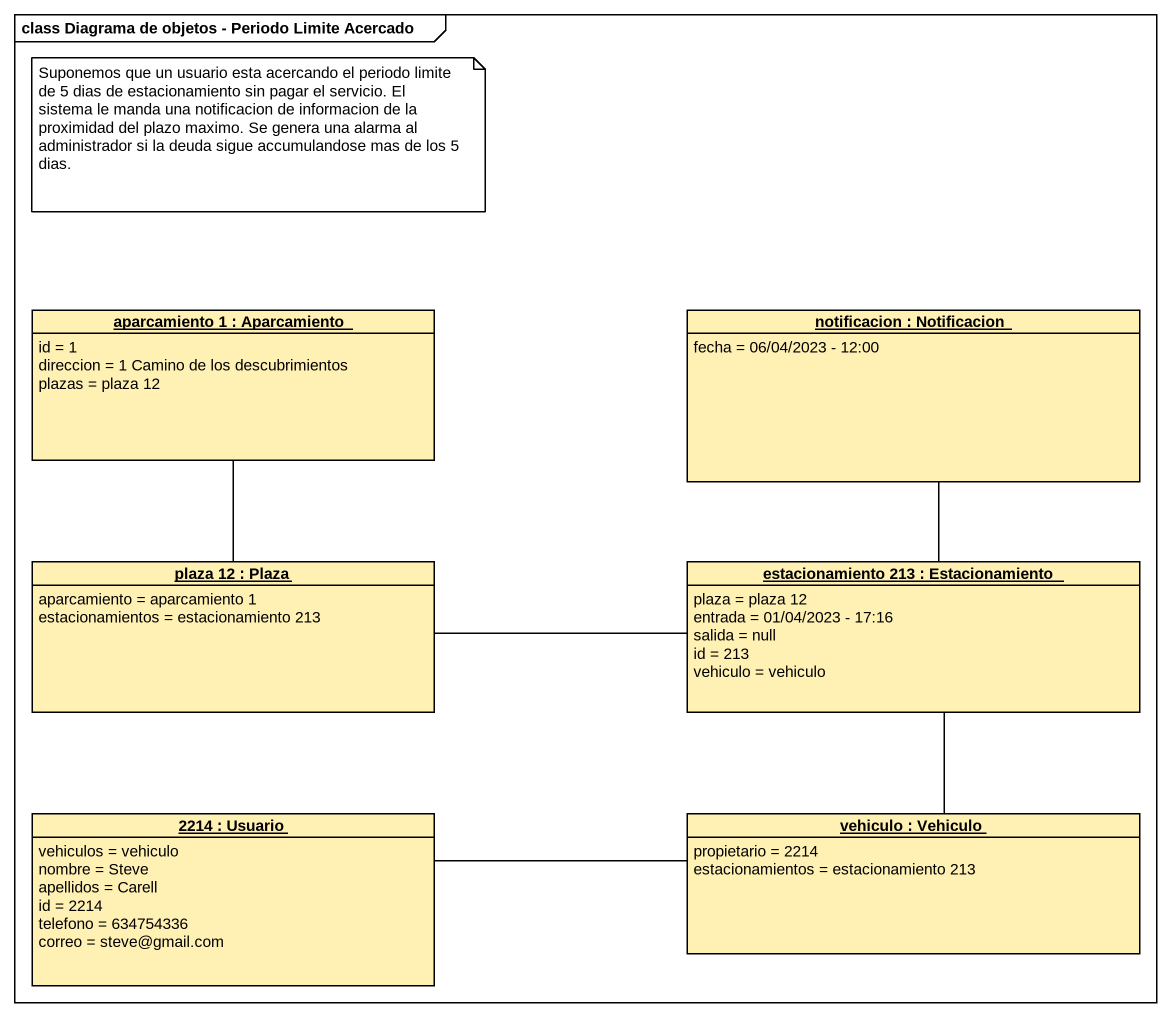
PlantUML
@startuml
mainframe class Diagrama de objetos - Periodo Limite Acercado
hide circle
hide empty members
object "aparcamiento 1 : Aparcamiento" as aparcamiento_1 #FFF0B4 {
  id = 1
  direccion = 1 Camino de los descubrimientos
  plazas = plaza 12
}
object "notificacion : Notificacion" as notificacion #FFF0B4 {
  fecha = 06/04/2023 - 12:00
}
object "plaza 12 : Plaza" as plaza_12 #FFF0B4 {
  aparcamiento = aparcamiento 1
  estacionamientos = estacionamiento 213
}
object "estacionamiento 213 : Estacionamiento" as estacionamiento_213 #FFF0B4 {
  plaza = plaza 12
  entrada = 01/04/2023 - 17:16
  salida = null
  id = 213
  vehiculo = vehiculo
}
object "2214 : Usuario" as o2214 #FFF0B4 {
  vehiculos = vehiculo
  nombre = Steve
  apellidos = Carell
  id = 2214
  telefono = 634754336
  correo = steve@gmail.com
}
object "vehiculo : Vehiculo" as vehiculo #FFF0B4 {
  propietario = 2214
  estacionamientos = estacionamiento 213
}
notificacion -- estacionamiento_213
plaza_12 -up- aparcamiento_1
estacionamiento_213 -left- plaza_12
o2214 -right- vehiculo
vehiculo -up- estacionamiento_213
note as N1
  Suponemos que un usuario esta acercando el periodo limite de 5 dias de estacionamiento sin pagar el servicio. El sistema le manda una notificacion de informacion de la proximidad del plazo maximo. Se genera una alarma al administrador si la deuda sigue accumulandose mas de los 5 dias.
end note
@enduml
